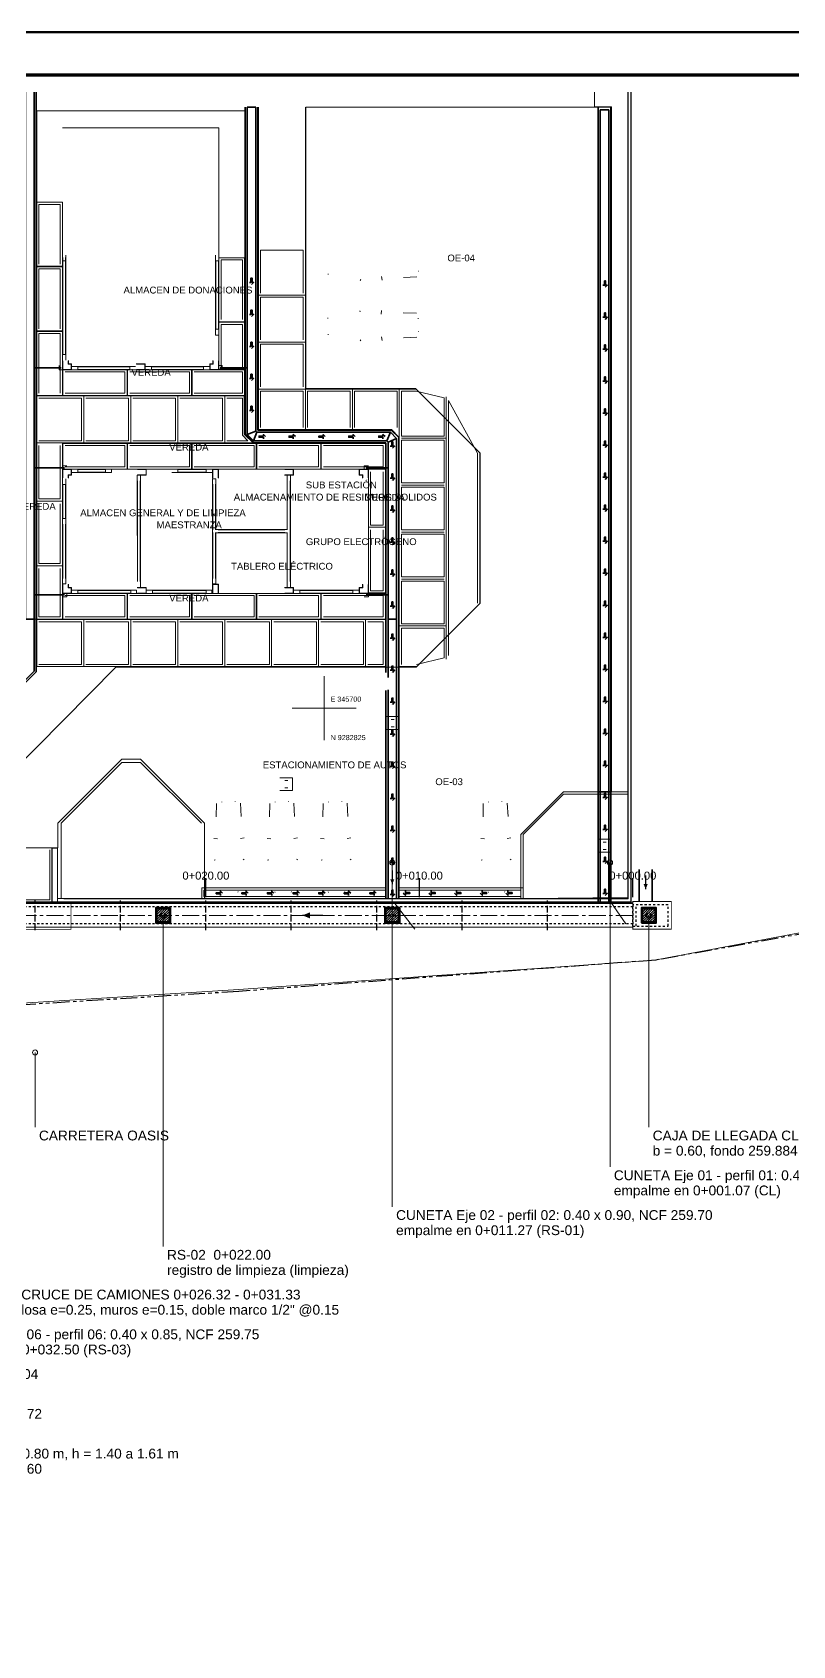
# Model space of a CAD drawing. Header units: metres. Extents: x 349021 to 349543, y 9281040 to 9281959.
# Drawn here: x 349133.9 to 349169.5, y 9281883 to 9281958.6 of the extents above; entities that cross this region are included whole.
import ezdxf
from ezdxf.enums import TextEntityAlignment as Align

# ---------------------------------------------------------------- set-up
doc = ezdxf.new("R2010")
doc.units = ezdxf.units.M
doc.header["$LTSCALE"] = 0.25
for name, pattern in [('CENTER', [5.08, 3.175, -0.635, 0.635, -0.635]), ('DASHED', [1.524, 1.27, -0.254]), ('HIDDEN', [0.375, 0.25, -0.125]), ('PHANTOM', [6.35, 3.175, -0.635, 0.635, -0.635, 0.635, -0.635])]:
    doc.linetypes.add(name, pattern=pattern)
for name, color, linetype, lineweight in [('ARQ-BASE', 8, 'CONTINUOUS', 13), ('ARQ-TEXTO', 8, 'CONTINUOUS', 13), ('CERCO', 14, 'CONTINUOUS', 40), ('CONCRETO', 250, 'CONTINUOUS', 50), ('CONCRETO-OCULTO', 8, 'HIDDEN', 25), ('CUNETA', 3, 'CONTINUOUS', 35), ('EJE-COLECTOR', 1, 'CENTER', 18), ('GRILLA', 9, 'CONTINUOUS', 13), ('LLAMADAS', 30, 'CONTINUOUS', 18), ('MARCO', 7, 'CONTINUOUS', 50), ('MARCO-METALICO', 32, 'CONTINUOUS', 40), ('REGISTRO', 32, 'CONTINUOUS', 35), ('REGISTRO-TAPA', 30, 'CONTINUOUS', 18)]:
    doc.layers.add(name, color=color, linetype=linetype, lineweight=lineweight)
for name, color, linetype in [('CRUCE-VEHICULAR', 30, 'CONTINUOUS'), ('FLUJO', 150, 'CONTINUOUS'), ('JUNTAS', 8, 'DASHED'), ('LINDERO', 6, 'PHANTOM'), ('PROGRESIVAS', 5, 'CONTINUOUS'), ('TEXTOS', 7, 'CONTINUOUS')]:
    doc.layers.add(name, color=color, linetype=linetype)
doc.styles.get("Standard").update_dxf_attribs({"font": 'arial.ttf'})

# ---------------------------------------------------------------- blocks, each defined once
blk = doc.blocks.new('REGISTRO-PLANTA')
at = {"layer": 'MARCO-METALICO'}
blk.add_lwpolyline([(-0.35, -0.35), (0.35, -0.35), (0.35, 0.35), (-0.35, 0.35)], close=True, dxfattribs=at)
for centre in [(-0.12, 0), (0.12, 0)]:
    blk.add_circle(centre, 0.015, dxfattribs=at)
at = {"layer": 'REGISTRO'}
blk.add_lwpolyline([(-0.3, -0.3), (0.3, -0.3), (0.3, 0.3), (-0.3, 0.3)], close=True, dxfattribs=at)
at = {"layer": 'REGISTRO-TAPA'}
for p, q in [((-0.29, 0.2765), (-0.2765, 0.29)), ((-0.29, 0.1632), (-0.1632, 0.29)), ((-0.29, 0.0499), (-0.0499, 0.29)), ((-0.29, -0.0634), (0.0634, 0.29)), ((-0.29, -0.1767), (0.1767, 0.29)), ((-0.29, -0.29), (0.29, 0.29)), ((-0.1767, -0.29), (0.29, 0.1767)), ((-0.0634, -0.29), (0.29, 0.0634)), ((0.0499, -0.29), (0.29, -0.0499)), ((0.1632, -0.29), (0.29, -0.1632)), ((0.2765, -0.29), (0.29, -0.2765))]:
    blk.add_line(p, q, dxfattribs=at)
blk = doc.blocks.new('SIMB-FLECHA')
at = {"layer": 'FLUJO'}
blk.add_lwpolyline([(-4, 0), (4, 0)], dxfattribs=at)
blk.add_solid([(4, 0), (1, 1.2), (1, -1.2)], dxfattribs=at)

msp = doc.modelspace()

# ---------------------------------------------------------------- linework, layer by layer
at = {"layer": 'ARQ-BASE'}
for points in [[(349161.762, 9281955.79), (349161.762, 9281923.001), (349161, 9281923.001), (349161, 9281955.099), (349160.204, 9281955.099), (349160.204, 9281955.79)], [(349161.762, 9281918.001), (349161.762, 9281955.79)], [(349161.777, 9281917.986), (349161.777, 9281955.79)], [(349161.907, 9281917.856), (349161.907, 9281955.79)], [(349161.922, 9281917.841), (349161.922, 9281955.79)], [(349130.385, 9281921.364), (349130.385, 9281920.381), (349135.065, 9281920.381), (349135.065, 9281921.531), (349138.065, 9281924.531), (349138.94, 9281924.531), (349141.94, 9281921.531), (349141.94, 9281918.001), (349156.759, 9281918.001), (349156.759, 9281921.001), (349158.759, 9281923.001), (349161, 9281923.001), (349161, 9281955.074), (349146.685, 9281955.074), (349146.685, 9281941.899), (349151.826, 9281941.899), (349154.851, 9281938.874), (349154.85, 9281931.844), (349151.85, 9281928.845), (349151.06, 9281928.845), (349137.785, 9281928.845), (349130.385, 9281921.364)], [(349143.81, 9281954.905), (349134.08, 9281954.905), (349134.08, 9281941.575), (349143.81, 9281941.575)], [(349144.46, 9281955.074), (349144.46, 9281939.975)], [(349146.66, 9281955.074), (349146.66, 9281939.95)], [(349135.28, 9281954.105), (349142.61, 9281954.105), (349142.61, 9281942.774), (349135.28, 9281942.774)], [(349135.28, 9281947.625), (349135.28, 9281950.625), (349134.08, 9281950.625), (349134.08, 9281947.625)], [(349135.18, 9281947.725), (349135.18, 9281950.525), (349134.18, 9281950.525), (349134.18, 9281947.725)], [(349135.28, 9281948.15), (349135.28, 9281947.885), (349135.44, 9281947.885), (349135.44, 9281948.15)], [(349135.295, 9281943.495), (349135.295, 9281948.035)], [(349135.425, 9281943.495), (349135.425, 9281948.035)], [(349142.45, 9281948.15), (349142.45, 9281947.885), (349142.61, 9281947.885), (349142.61, 9281948.15)], [(349142.45, 9281948.035), (349142.45, 9281944.685)], [(349142.61, 9281948.035), (349142.61, 9281944.685)], [(349143.81, 9281945.028), (349143.81, 9281948.028), (349142.61, 9281948.028), (349142.61, 9281945.028)], [(349143.71, 9281945.128), (349143.71, 9281947.928), (349142.71, 9281947.928), (349142.71, 9281945.128)], [(349144.56, 9281946.374), (349144.56, 9281948.375), (349146.56, 9281948.375), (349146.56, 9281946.374)], [(349134.08, 9281947.6), (349134.08, 9281947.625), (349135.28, 9281947.625), (349135.28, 9281947.6)], [(349135.28, 9281944.6), (349135.28, 9281947.6), (349134.08, 9281947.6), (349134.08, 9281944.6)], [(349135.18, 9281944.7), (349135.18, 9281947.5), (349134.18, 9281947.5), (349134.18, 9281944.7)], [(349135.28, 9281943.495), (349135.28, 9281947.885)], [(349135.44, 9281943.495), (349135.44, 9281947.885)], [(349142.465, 9281947.885), (349142.465, 9281944.685)], [(349142.595, 9281947.885), (349142.595, 9281944.685)], [(349147.708, 9281947.262), (349147.737, 9281947.25)], [(349151.94, 9281947.39), (349151.961, 9281947.39)], [(349149.234, 9281946.958), (349149.253, 9281947.006)], [(349150.233, 9281947.141), (349150.251, 9281946.968)], [(349151.256, 9281947.106), (349151.884, 9281947.139)], [(349146.66, 9281946.274), (349144.46, 9281946.274)], [(349144.56, 9281944.174), (349144.56, 9281946.175), (349146.56, 9281946.175), (349146.56, 9281944.174)], [(349142.61, 9281945.003), (349142.61, 9281945.028), (349143.81, 9281945.028), (349143.81, 9281945.003)], [(349143.81, 9281942.8), (349143.81, 9281945.003), (349142.61, 9281945.003), (349142.61, 9281942.8)], [(349147.697, 9281945.188), (349147.725, 9281945.201)], [(349149.213, 9281945.538), (349149.233, 9281945.49)], [(349150.217, 9281945.384), (349150.23, 9281945.558)], [(349151.238, 9281945.45), (349151.867, 9281945.435)], [(349151.931, 9281945.187), (349151.952, 9281945.187)], [(349134.08, 9281944.575), (349134.08, 9281944.6), (349135.28, 9281944.6), (349135.28, 9281944.575)], [(349135.28, 9281941.575), (349135.28, 9281944.575), (349134.08, 9281944.575), (349134.08, 9281941.575)], [(349135.18, 9281941.675), (349135.18, 9281944.475), (349134.18, 9281944.475), (349134.18, 9281941.675)], [(349142.45, 9281944.405), (349142.45, 9281944.685), (349142.61, 9281944.685), (349142.61, 9281944.405)], [(349142.61, 9281944.405), (349142.45, 9281944.405)], [(349143.71, 9281942.9), (349143.71, 9281944.903), (349142.71, 9281944.903), (349142.71, 9281942.9)], [(349147.708, 9281944.436), (349147.737, 9281944.423)], [(349149.234, 9281944.131), (349149.253, 9281944.18)], [(349150.233, 9281944.314), (349150.251, 9281944.141)], [(349151.256, 9281944.279), (349151.884, 9281944.312)], [(349151.94, 9281944.563), (349151.961, 9281944.563)], [(349135.28, 9281943.23), (349135.28, 9281943.495), (349135.44, 9281943.495), (349135.44, 9281943.23)], [(349146.66, 9281944.074), (349144.46, 9281944.074)], [(349144.56, 9281941.974), (349144.56, 9281943.975), (349146.56, 9281943.975), (349146.56, 9281941.974)], [(349135.13, 9281942.975), (349135.13, 9281942.775), (349135.28, 9281942.775), (349135.28, 9281942.975)], [(349135.28, 9281943.205), (349135.28, 9281942.775), (349135.71, 9281942.775), (349135.71, 9281943.055), (349135.56, 9281943.055), (349135.56, 9281943.205)], [(349135.28, 9281942.775), (349135.305, 9281942.775), (349135.305, 9281941.575), (349135.28, 9281941.575)], [(349135.295, 9281943.19), (349135.295, 9281942.79), (349135.695, 9281942.79), (349135.695, 9281943.04), (349135.545, 9281943.04), (349135.545, 9281943.19)], [(349135.305, 9281941.575), (349138.305, 9281941.575), (349138.305, 9281942.775), (349135.305, 9281942.775)], [(349135.405, 9281941.675), (349138.205, 9281941.675), (349138.205, 9281942.675), (349135.405, 9281942.675)], [(349135.735, 9281942.775), (349136, 9281942.775), (349136, 9281942.935), (349135.735, 9281942.935)], [(349138.44, 9281942.935), (349136, 9281942.935)], [(349138.44, 9281942.92), (349136, 9281942.92)], [(349138.44, 9281942.79), (349136, 9281942.79)], [(349138.39, 9281942.775), (349136, 9281942.775)], [(349138.305, 9281942.775), (349138.33, 9281942.775), (349138.33, 9281941.575), (349138.305, 9281941.575)], [(349138.33, 9281941.575), (349141.33, 9281941.575), (349141.33, 9281942.775), (349138.33, 9281942.775)], [(349138.43, 9281941.675), (349141.23, 9281941.675), (349141.23, 9281942.675), (349138.43, 9281942.675)], [(349138.705, 9281942.775), (349138.44, 9281942.775), (349138.44, 9281942.935), (349138.705, 9281942.935)], [(349138.73, 9281942.775), (349139.16, 9281942.775), (349139.16, 9281943.055), (349138.73, 9281943.055)], [(349138.745, 9281942.79), (349139.145, 9281942.79), (349139.145, 9281943.04), (349138.745, 9281943.04)], [(349139.185, 9281942.775), (349139.45, 9281942.775), (349139.45, 9281942.935), (349139.185, 9281942.935)], [(349141.89, 9281942.935), (349139.45, 9281942.935)], [(349141.89, 9281942.92), (349139.45, 9281942.92)], [(349141.89, 9281942.79), (349139.45, 9281942.79)], [(349141.89, 9281942.775), (349139.45, 9281942.775)], [(349141.33, 9281942.775), (349141.356, 9281942.775), (349141.356, 9281941.575), (349141.33, 9281941.575)], [(349141.356, 9281941.575), (349143.81, 9281941.575), (349143.81, 9281942.775), (349141.356, 9281942.775)], [(349141.456, 9281941.675), (349143.71, 9281941.675), (349143.71, 9281942.675), (349141.456, 9281942.675)], [(349142.155, 9281942.775), (349141.89, 9281942.775), (349141.89, 9281942.935), (349142.155, 9281942.935)], [(349142.61, 9281943.205), (349142.61, 9281942.775), (349142.18, 9281942.775), (349142.18, 9281943.055), (349142.33, 9281943.055), (349142.33, 9281943.205)], [(349142.595, 9281943.19), (349142.595, 9281942.79), (349142.195, 9281942.79), (349142.195, 9281943.04), (349142.345, 9281943.04), (349142.345, 9281943.19)], [(349142.76, 9281942.775), (349142.76, 9281942.975), (349142.61, 9281942.975), (349142.61, 9281942.775)], [(349142.61, 9281942.775), (349142.61, 9281942.8), (349143.81, 9281942.8), (349143.81, 9281942.775)], [(349134.08, 9281939.35), (349134.08, 9281941.55)], [(349134.08, 9281941.55), (349143.81, 9281941.55)], [(349134.18, 9281941.45), (349136.18, 9281941.45), (349136.18, 9281939.45), (349134.18, 9281939.45)], [(349136.28, 9281939.35), (349136.28, 9281941.55)], [(349136.38, 9281941.45), (349138.38, 9281941.45), (349138.38, 9281939.45), (349136.38, 9281939.45)], [(349138.48, 9281939.35), (349138.48, 9281941.55)], [(349138.58, 9281941.45), (349140.58, 9281941.45), (349140.58, 9281939.45), (349138.58, 9281939.45)], [(349140.68, 9281939.35), (349140.68, 9281941.55)], [(349140.78, 9281941.45), (349142.78, 9281941.45), (349142.78, 9281939.45), (349140.78, 9281939.45)], [(349142.88, 9281939.35), (349142.88, 9281941.55)], [(349142.88, 9281939.35), (349142.88, 9281941.55)], [(349142.98, 9281941.45), (349143.71, 9281941.45), (349143.71, 9281939.709), (349143.969, 9281939.45), (349142.98, 9281939.45)], [(349144.46, 9281941.874), (349151.826, 9281941.874)], [(349146.66, 9281941.874), (349144.46, 9281941.874)], [(349144.56, 9281940.075), (349144.56, 9281941.775), (349146.56, 9281941.775), (349146.56, 9281940.075)], [(349146.76, 9281940.075), (349146.76, 9281941.775), (349148.76, 9281941.775), (349148.76, 9281940.075)], [(349148.86, 9281941.874), (349148.86, 9281939.975)], [(349148.96, 9281940.075), (349148.96, 9281941.775), (349150.96, 9281941.775), (349150.96, 9281940.075)], [(349151.06, 9281941.874), (349151.06, 9281928.87)], [(349151.06, 9281941.874), (349151.06, 9281928.87)], [(349151.06, 9281941.774), (349151.06, 9281931.095)], [(349151.16, 9281939.674), (349151.16, 9281941.774), (349151.851, 9281941.774), (349153.16, 9281941.462), (349153.16, 9281939.674)], [(349153.26, 9281929.225), (349153.26, 9281941.51)], [(349154.725, 9281931.844), (349154.726, 9281938.874), (349153.36, 9281941.336), (349153.36, 9281929.398)], [(349143.81, 9281939.751), (349144.211, 9281939.35)], [(349144.46, 9281939.975), (349150.694, 9281939.975)], [(349150.694, 9281939.975), (349151.06, 9281939.608)], [(349151.16, 9281939.674), (349153.16, 9281939.674)], [(349134.08, 9281939.35), (349144.211, 9281939.35)], [(349135.28, 9281939.325), (349135.28, 9281936.623), (349134.08, 9281936.623), (349134.08, 9281939.325)], [(349135.18, 9281939.225), (349135.18, 9281936.723), (349134.18, 9281936.723), (349134.18, 9281939.225)], [(349135.28, 9281939.325), (349135.305, 9281939.325), (349135.305, 9281938.125), (349135.28, 9281938.125)], [(349135.305, 9281938.125), (349138.305, 9281938.125), (349138.305, 9281939.325), (349135.305, 9281939.325)], [(349135.405, 9281938.225), (349138.205, 9281938.225), (349138.205, 9281939.225), (349135.405, 9281939.225)], [(349138.305, 9281939.325), (349138.33, 9281939.325), (349138.33, 9281938.125), (349138.305, 9281938.125)], [(349138.33, 9281938.125), (349141.33, 9281938.125), (349141.33, 9281939.325), (349138.33, 9281939.325)], [(349138.43, 9281938.225), (349141.23, 9281938.225), (349141.23, 9281939.225), (349138.43, 9281939.225)], [(349141.33, 9281939.325), (349141.356, 9281939.325), (349141.356, 9281938.125), (349141.33, 9281938.125)], [(349141.356, 9281938.125), (349144.356, 9281938.125), (349144.356, 9281939.325), (349141.356, 9281939.325)], [(349141.456, 9281938.225), (349144.256, 9281938.225), (349144.256, 9281939.225), (349141.456, 9281939.225)], [(349144.356, 9281939.325), (349144.381, 9281939.325), (349144.381, 9281938.125), (349144.356, 9281938.125)], [(349144.381, 9281938.125), (349147.381, 9281938.125), (349147.381, 9281939.325), (349144.381, 9281939.325)], [(349144.481, 9281938.225), (349147.281, 9281938.225), (349147.281, 9281939.225), (349144.481, 9281939.225)], [(349147.381, 9281939.325), (349147.407, 9281939.325), (349147.407, 9281938.125), (349147.381, 9281938.125)], [(349147.407, 9281938.125), (349150.41, 9281938.125), (349150.41, 9281939.325), (349147.407, 9281939.325)], [(349147.507, 9281938.225), (349150.31, 9281938.225), (349150.31, 9281939.225), (349147.507, 9281939.225)], [(349151.16, 9281939.574), (349153.26, 9281939.574)], [(349151.16, 9281939.474), (349153.16, 9281939.474)], [(349151.16, 9281937.474), (349151.16, 9281939.474), (349153.16, 9281939.474), (349153.16, 9281937.474)], [(349154.826, 9281938.874), (349154.825, 9281931.844)], [(349135.48, 9281938.275), (349135.28, 9281938.275), (349135.28, 9281938.125), (349135.48, 9281938.125)], [(349135.28, 9281938.125), (349149.61, 9281938.125), (349149.61, 9281932.295), (349135.28, 9281932.295)], [(349135.28, 9281938.125), (349149.61, 9281938.125), (349149.61, 9281932.295), (349135.28, 9281932.295)], [(349135.28, 9281937.695), (349135.28, 9281938.125), (349135.71, 9281938.125), (349135.71, 9281937.845), (349135.56, 9281937.845), (349135.56, 9281937.695)], [(349135.295, 9281937.71), (349135.295, 9281938.11), (349135.695, 9281938.11), (349135.695, 9281937.86), (349135.545, 9281937.86), (349135.545, 9281937.71)], [(349135.735, 9281937.965), (349136, 9281937.965), (349136, 9281938.125), (349135.735, 9281938.125)], [(349136, 9281938.125), (349137.3, 9281938.125)], [(349136, 9281938.11), (349137.3, 9281938.11)], [(349137.3, 9281937.965), (349137.3, 9281938.125)], [(349137.3, 9281938.125), (349137.58, 9281938.125), (349137.58, 9281937.965), (349137.3, 9281937.965)], [(349138.78, 9281937.845), (349139.21, 9281937.845), (349139.21, 9281938.125), (349138.78, 9281938.125)], [(349138.795, 9281937.86), (349139.195, 9281937.86), (349139.195, 9281938.11), (349138.795, 9281938.11)], [(349140.41, 9281937.965), (349140.69, 9281937.965), (349140.69, 9281938.125), (349140.41, 9281938.125)], [(349142.015, 9281938.125), (349140.69, 9281938.125)], [(349142.015, 9281938.11), (349140.69, 9281938.11)], [(349142.28, 9281937.965), (349142.015, 9281937.965), (349142.015, 9281938.125), (349142.28, 9281938.125)], [(349142.585, 9281937.695), (349142.585, 9281938.125), (349142.305, 9281938.125), (349142.305, 9281937.695)], [(349142.57, 9281937.71), (349142.57, 9281938.11), (349142.32, 9281938.11), (349142.32, 9281937.71)], [(349145.68, 9281937.845), (349146.11, 9281937.845), (349146.11, 9281938.125), (349145.68, 9281938.125)], [(349145.695, 9281937.86), (349146.095, 9281937.86), (349146.095, 9281938.11), (349145.695, 9281938.11)], [(349149.61, 9281937.695), (349149.61, 9281938.125), (349149.18, 9281938.125), (349149.18, 9281937.845), (349149.33, 9281937.845), (349149.33, 9281937.695)], [(349149.595, 9281937.71), (349149.595, 9281938.11), (349149.195, 9281938.11), (349149.195, 9281937.86), (349149.345, 9281937.86), (349149.345, 9281937.71)], [(349149.61, 9281938.275), (349149.41, 9281938.275), (349149.41, 9281938.125), (349149.61, 9281938.125)], [(349149.61, 9281938.099), (349149.61, 9281938.125), (349150.41, 9281938.125), (349150.41, 9281938.099)], [(349135.44, 9281937.67), (349135.44, 9281937.405), (349135.28, 9281937.405), (349135.28, 9281937.67)], [(349135.28, 9281937.405), (349135.28, 9281935.325)], [(349135.295, 9281937.405), (349135.295, 9281935.805)], [(349135.425, 9281937.405), (349135.425, 9281935.805)], [(349135.44, 9281937.405), (349135.44, 9281935.325)], [(349136, 9281937.98), (349137.3, 9281937.98)], [(349136, 9281937.965), (349137.3, 9281937.965)], [(349138.78, 9281935.007), (349138.78, 9281937.845)], [(349138.795, 9281932.85), (349138.795, 9281937.57)], [(349138.925, 9281932.85), (349138.925, 9281937.57)], [(349138.94, 9281932.575), (349138.94, 9281937.845)], [(349142.015, 9281937.98), (349140.69, 9281937.98)], [(349142.015, 9281937.965), (349140.69, 9281937.965)], [(349142.305, 9281932.75), (349142.305, 9281937.67)], [(349142.305, 9281937.67), (349142.465, 9281937.67)], [(349142.32, 9281935.28), (349142.32, 9281937.42)], [(349142.45, 9281935.28), (349142.45, 9281937.42)], [(349142.465, 9281935.295), (349142.465, 9281937.67)], [(349145.8, 9281935.295), (349145.8, 9281937.845)], [(349145.815, 9281935.28), (349145.815, 9281937.57)], [(349145.945, 9281932.85), (349145.945, 9281937.57)], [(349145.96, 9281932.575), (349145.96, 9281937.845)], [(349150.41, 9281938.099), (349150.41, 9281935.398), (349149.61, 9281935.398), (349149.61, 9281938.099)], [(349150.31, 9281937.999), (349150.31, 9281935.498), (349149.71, 9281935.498), (349149.71, 9281937.999)], [(349151.16, 9281937.474), (349153.16, 9281937.474)], [(349151.16, 9281937.374), (349153.16, 9281937.374)], [(349134.08, 9281936.598), (349134.08, 9281936.623), (349135.28, 9281936.623), (349135.28, 9281936.598)], [(349135.28, 9281936.598), (349135.28, 9281933.598), (349134.08, 9281933.598), (349134.08, 9281936.598)], [(349151.16, 9281935.274), (349151.16, 9281937.274), (349153.16, 9281937.274), (349153.16, 9281935.274)], [(349135.18, 9281936.498), (349135.18, 9281933.698), (349134.18, 9281933.698), (349134.18, 9281936.498)], [(349135.28, 9281935.805), (349135.44, 9281935.805)], [(349135.28, 9281932.75), (349135.28, 9281935.325)], [(349135.295, 9281933), (349135.295, 9281935.54)], [(349135.425, 9281933), (349135.425, 9281935.54)], [(349135.44, 9281932.75), (349135.44, 9281935.325)], [(349142.32, 9281933), (349142.32, 9281935.15)], [(349142.45, 9281933), (349142.45, 9281935.15)], [(349142.465, 9281935.295), (349145.8, 9281935.295)], [(349142.465, 9281932.75), (349142.465, 9281935.135)], [(349142.465, 9281935.135), (349145.8, 9281935.135)], [(349142.57, 9281935.28), (349145.695, 9281935.28)], [(349142.57, 9281935.15), (349145.695, 9281935.15)], [(349145.8, 9281932.575), (349145.8, 9281935.135)], [(349145.815, 9281932.85), (349145.815, 9281935.15)], [(349149.61, 9281935.372), (349149.61, 9281935.398), (349150.41, 9281935.398), (349150.41, 9281935.372)], [(349150.41, 9281935.372), (349150.41, 9281932.32), (349149.61, 9281932.32), (349149.61, 9281935.372)], [(349150.31, 9281935.272), (349150.31, 9281932.42), (349149.71, 9281932.42), (349149.71, 9281935.272)], [(349151.16, 9281935.274), (349153.16, 9281935.274)], [(349151.16, 9281935.174), (349153.16, 9281935.174)], [(349151.16, 9281933.074), (349151.16, 9281935.074), (349153.16, 9281935.074), (349153.16, 9281933.074)], [(349134.08, 9281933.572), (349134.08, 9281933.598), (349135.28, 9281933.598), (349135.28, 9281933.572)], [(349135.28, 9281933.572), (349135.28, 9281931.095), (349134.08, 9281931.095), (349134.08, 9281933.572)], [(349135.18, 9281933.472), (349135.18, 9281931.195), (349134.18, 9281931.195), (349134.18, 9281933.472)], [(349151.16, 9281933.074), (349153.16, 9281933.074)], [(349151.16, 9281932.974), (349153.16, 9281932.974)], [(349151.16, 9281930.874), (349151.16, 9281932.874), (349153.16, 9281932.874), (349153.16, 9281930.874)], [(349135.28, 9281932.75), (349135.44, 9281932.75)], [(349135.28, 9281932.725), (349135.28, 9281932.295), (349135.71, 9281932.295), (349135.71, 9281932.575), (349135.56, 9281932.575), (349135.56, 9281932.725)], [(349135.28, 9281932.145), (349135.48, 9281932.145), (349135.48, 9281932.295), (349135.28, 9281932.295)], [(349135.28, 9281932.295), (349135.305, 9281932.295), (349135.305, 9281931.095), (349135.28, 9281931.095)], [(349135.295, 9281932.71), (349135.295, 9281932.31), (349135.695, 9281932.31), (349135.695, 9281932.56), (349135.545, 9281932.56), (349135.545, 9281932.71)], [(349135.305, 9281931.095), (349138.305, 9281931.095), (349138.305, 9281932.295), (349135.305, 9281932.295)], [(349135.405, 9281931.195), (349138.205, 9281931.195), (349138.205, 9281932.195), (349135.405, 9281932.195)], [(349135.735, 9281932.295), (349136, 9281932.295), (349136, 9281932.455), (349135.735, 9281932.455)], [(349138.49, 9281932.455), (349136, 9281932.455)], [(349138.49, 9281932.44), (349136, 9281932.44)], [(349138.49, 9281932.31), (349136, 9281932.31)], [(349138.49, 9281932.295), (349136, 9281932.295)], [(349138.305, 9281932.295), (349138.33, 9281932.295), (349138.33, 9281931.095), (349138.305, 9281931.095)], [(349138.33, 9281931.095), (349141.33, 9281931.095), (349141.33, 9281932.295), (349138.33, 9281932.295)], [(349138.43, 9281931.195), (349141.23, 9281931.195), (349141.23, 9281932.195), (349138.43, 9281932.195)], [(349138.755, 9281932.455), (349138.49, 9281932.455), (349138.49, 9281932.295), (349138.755, 9281932.295)], [(349138.755, 9281932.295), (349138.755, 9281932.455)], [(349138.78, 9281932.295), (349139.21, 9281932.295), (349139.21, 9281932.575), (349138.78, 9281932.575)], [(349138.795, 9281932.31), (349139.195, 9281932.31), (349139.195, 9281932.56), (349138.795, 9281932.56)], [(349139.235, 9281932.295), (349139.5, 9281932.295), (349139.5, 9281932.455), (349139.235, 9281932.455)], [(349142.015, 9281932.455), (349139.5, 9281932.455)], [(349142.015, 9281932.44), (349139.5, 9281932.44)], [(349142.015, 9281932.31), (349139.5, 9281932.31)], [(349142.015, 9281932.295), (349139.5, 9281932.295)], [(349141.33, 9281932.295), (349141.356, 9281932.295), (349141.356, 9281931.095), (349141.33, 9281931.095)], [(349141.356, 9281931.095), (349144.356, 9281931.095), (349144.356, 9281932.295), (349141.356, 9281932.295)], [(349141.456, 9281931.195), (349144.256, 9281931.195), (349144.256, 9281932.195), (349141.456, 9281932.195)], [(349142.28, 9281932.455), (349142.015, 9281932.455), (349142.015, 9281932.295), (349142.28, 9281932.295)], [(349142.28, 9281932.295), (349142.28, 9281932.455)], [(349142.465, 9281932.75), (349142.305, 9281932.75)], [(349142.585, 9281932.295), (349142.585, 9281932.725), (349142.305, 9281932.725), (349142.305, 9281932.295)], [(349142.57, 9281932.31), (349142.57, 9281932.71), (349142.32, 9281932.71), (349142.32, 9281932.31)], [(349144.356, 9281932.295), (349144.381, 9281932.295), (349144.381, 9281931.095), (349144.356, 9281931.095)], [(349144.381, 9281931.095), (349147.381, 9281931.095), (349147.381, 9281932.295), (349144.381, 9281932.295)], [(349144.481, 9281931.195), (349147.281, 9281931.195), (349147.281, 9281932.195), (349144.481, 9281932.195)], [(349145.68, 9281932.295), (349146.11, 9281932.295), (349146.11, 9281932.575), (349145.68, 9281932.575)], [(349145.695, 9281932.31), (349146.095, 9281932.31), (349146.095, 9281932.56), (349145.695, 9281932.56)], [(349146.135, 9281932.295), (349146.4, 9281932.295), (349146.4, 9281932.455), (349146.135, 9281932.455)], [(349148.89, 9281932.455), (349146.4, 9281932.455)], [(349148.89, 9281932.44), (349146.4, 9281932.44)], [(349148.89, 9281932.31), (349146.4, 9281932.31)], [(349148.89, 9281932.295), (349146.4, 9281932.295)], [(349147.381, 9281932.295), (349147.407, 9281932.295), (349147.407, 9281931.095), (349147.381, 9281931.095)], [(349147.407, 9281931.095), (349150.41, 9281931.095), (349150.41, 9281932.295), (349147.407, 9281932.295)], [(349147.507, 9281931.195), (349150.31, 9281931.195), (349150.31, 9281932.195), (349147.507, 9281932.195)], [(349149.155, 9281932.295), (349148.89, 9281932.295), (349148.89, 9281932.455), (349149.155, 9281932.455)], [(349149.61, 9281932.725), (349149.61, 9281932.295), (349149.18, 9281932.295), (349149.18, 9281932.575), (349149.33, 9281932.575), (349149.33, 9281932.725)], [(349149.595, 9281932.71), (349149.595, 9281932.31), (349149.195, 9281932.31), (349149.195, 9281932.56), (349149.345, 9281932.56), (349149.345, 9281932.71)], [(349149.41, 9281932.145), (349149.61, 9281932.145), (349149.61, 9281932.295), (349149.41, 9281932.295)], [(349149.61, 9281932.295), (349149.61, 9281932.32), (349150.41, 9281932.32), (349150.41, 9281932.295)], [(349134.08, 9281931.095), (349133.43, 9281931.095)], [(349134.08, 9281931.07), (349150.41, 9281931.07)], [(349134.08, 9281929.35), (349134.08, 9281931.07)], [(349134.08, 9281931.07), (349139.24, 9281931.07)], [(349134.08, 9281929.35), (349134.08, 9281931.07)], [(349134.08, 9281931.07), (349139.24, 9281931.07)], [(349134.08, 9281928.87), (349134.08, 9281931.07)], [(349134.18, 9281930.97), (349136.18, 9281930.97), (349136.18, 9281928.97), (349134.18, 9281928.97)], [(349136.28, 9281928.87), (349136.28, 9281931.07)], [(349136.38, 9281930.97), (349138.38, 9281930.97), (349138.38, 9281928.97), (349136.38, 9281928.97)], [(349138.48, 9281928.87), (349138.48, 9281931.07)], [(349138.58, 9281930.97), (349140.58, 9281930.97), (349140.58, 9281928.97), (349138.58, 9281928.97)], [(349140.68, 9281928.87), (349140.68, 9281931.07)], [(349140.78, 9281930.97), (349142.78, 9281930.97), (349142.78, 9281928.97), (349140.78, 9281928.97)], [(349142.88, 9281928.87), (349142.88, 9281931.07)], [(349142.98, 9281930.97), (349144.98, 9281930.97), (349144.98, 9281928.97), (349142.98, 9281928.97)], [(349145.08, 9281928.87), (349145.08, 9281931.07)], [(349145.18, 9281930.97), (349147.18, 9281930.97), (349147.18, 9281928.97), (349145.18, 9281928.97)], [(349147.28, 9281928.87), (349147.28, 9281931.07)], [(349147.38, 9281930.97), (349149.38, 9281930.97), (349149.38, 9281928.97), (349147.38, 9281928.97)], [(349149.48, 9281928.87), (349149.48, 9281931.07)], [(349149.58, 9281930.97), (349150.31, 9281930.97), (349150.31, 9281928.97), (349149.58, 9281928.97)], [(349150.41, 9281931.07), (349150.41, 9281928.87)], [(349151.06, 9281930.774), (349153.26, 9281930.774)], [(349151.16, 9281930.874), (349153.16, 9281930.874)], [(349151.16, 9281930.774), (349153.26, 9281930.774)], [(349151.16, 9281928.97), (349151.16, 9281930.674), (349153.16, 9281930.674), (349153.16, 9281929.285), (349151.869, 9281928.97)], [(349134.08, 9281928.87), (349150.41, 9281928.87)], [(349134.08, 9281928.87), (349150.41, 9281928.87)], [(349151.06, 9281928.87), (349151.85, 9281928.87)], [(349150.435, 9281926.526), (349151.035, 9281926.526), (349151.035, 9281925.926), (349150.435, 9281925.926)], [(349150.676, 9281926.396), (349150.813, 9281926.396)], [(349150.676, 9281926.053), (349150.813, 9281926.053)], [(349141.79, 9281918.001), (349135.215, 9281918.001), (349135.215, 9281921.531), (349138.065, 9281924.381), (349138.94, 9281924.381), (349141.79, 9281921.531)], [(349145.458, 9281923.666), (349146.058, 9281923.666), (349146.058, 9281923.066), (349145.458, 9281923.066)], [(349145.699, 9281923.536), (349145.836, 9281923.536)], [(349145.699, 9281923.192), (349145.836, 9281923.192)], [(349161, 9281923.001), (349161.762, 9281923.001)], [(349142.481, 9281921.829), (349142.496, 9281922.458)], [(349142.744, 9281922.521), (349142.744, 9281922.542)], [(349143.368, 9281922.53), (349143.368, 9281922.552)], [(349143.652, 9281921.846), (349143.619, 9281922.475)], [(349144.981, 9281921.829), (349144.996, 9281922.458)], [(349145.244, 9281922.521), (349145.244, 9281922.542)], [(349145.868, 9281922.53), (349145.868, 9281922.552)], [(349146.152, 9281921.846), (349146.119, 9281922.475)], [(349147.481, 9281921.829), (349147.496, 9281922.458)], [(349147.744, 9281922.521), (349147.744, 9281922.542)], [(349148.368, 9281922.53), (349148.368, 9281922.552)], [(349148.652, 9281921.846), (349148.619, 9281922.475)], [(349154.981, 9281921.829), (349154.996, 9281922.458)], [(349155.244, 9281922.521), (349155.244, 9281922.542)], [(349155.868, 9281922.53), (349155.868, 9281922.552)], [(349156.152, 9281921.846), (349156.119, 9281922.475)], [(349161.762, 9281918.048), (349156.859, 9281918.001), (349156.859, 9281921.001), (349158.759, 9281922.901), (349161.762, 9281922.901)], [(349135.215, 9281918.001), (349135.215, 9281921.539)], [(349142.547, 9281920.807), (349142.373, 9281920.821)], [(349143.617, 9281920.823), (349143.79, 9281920.842)], [(349145.047, 9281920.807), (349144.873, 9281920.821)], [(349146.117, 9281920.823), (349146.29, 9281920.842)], [(349147.547, 9281920.807), (349147.373, 9281920.821)], [(349148.617, 9281920.823), (349148.79, 9281920.842)], [(349155.047, 9281920.807), (349154.873, 9281920.821)], [(349156.117, 9281920.823), (349156.29, 9281920.842)], [(349160.375, 9281920.779), (349160.975, 9281920.779), (349160.975, 9281920.179), (349160.375, 9281920.179)], [(349184, 9281920.5), (349183.616, 9281920.293), (349173.458, 9281917.088), (349163.015, 9281915.119), (349143.537, 9281913.738), (349122.007, 9281912.377), (349088.836, 9281910.738), (349063.168, 9281910.35), (349054.98, 9281910.189)], [(349128.405, 9281917.841), (349134.785, 9281917.841), (349134.785, 9281920.381), (349130.385, 9281920.381)], [(349132.685, 9281920.281), (349132.685, 9281917.941), (349134.685, 9281917.941), (349134.685, 9281920.281)], [(349134.8, 9281917.856), (349135.05, 9281917.856), (349135.05, 9281920.366), (349134.8, 9281920.366), (349134.8, 9281917.856)], [(349160.616, 9281920.649), (349160.754, 9281920.649)], [(349160.616, 9281920.305), (349160.754, 9281920.305)], [(349142.393, 9281919.804), (349142.441, 9281919.824)], [(349143.8, 9281919.824), (349143.751, 9281919.843)], [(349144.893, 9281919.804), (349144.941, 9281919.824)], [(349146.3, 9281919.824), (349146.251, 9281919.843)], [(349147.393, 9281919.804), (349147.441, 9281919.824)], [(349148.8, 9281919.824), (349148.751, 9281919.843)], [(349154.893, 9281919.804), (349154.941, 9281919.824)], [(349156.3, 9281919.824), (349156.251, 9281919.843)], [(349150.435, 9281918.501), (349141.803, 9281918.501)], [(349141.803, 9281918.001), (349141.803, 9281918.501)], [(349151.035, 9281918.501), (349156.859, 9281918.501)], [(349156.859, 9281918.001), (349156.859, 9281918.501)], [(349161.762, 9281918.001), (349135.065, 9281918.001)], [(349161.922, 9281917.841), (349135.065, 9281917.841)], [(349135.215, 9281918.001), (349141.79, 9281918.001)], [(349161.777, 9281917.986), (349135.34, 9281917.986)], [(349161.907, 9281917.856), (349135.34, 9281917.856)], [(349150.435, 9281918.001), (349141.803, 9281918.001)], [(349150.435, 9281918.101), (349141.903, 9281918.101), (349141.903, 9281918.401), (349150.435, 9281918.401), (349150.435, 9281918.101)], [(349142.743, 9281918.288), (349142.73, 9281918.316)], [(349143.495, 9281918.299), (349143.508, 9281918.327)], [(349145.243, 9281918.288), (349145.23, 9281918.316)], [(349145.995, 9281918.299), (349146.008, 9281918.327)], [(349147.743, 9281918.288), (349147.73, 9281918.316)], [(349148.495, 9281918.299), (349148.508, 9281918.327)], [(349150.801, 9281917.841), (349151.787, 9281916.575)], [(349151.035, 9281918.401), (349151.035, 9281918.101)], [(349151.035, 9281918.101), (349156.759, 9281918.101), (349156.759, 9281918.401), (349151.035, 9281918.401)], [(349151.035, 9281918.001), (349156.859, 9281918.001)], [(349155.243, 9281918.288), (349155.23, 9281918.316)], [(349155.995, 9281918.299), (349156.008, 9281918.327)], [(349160.975, 9281917.841), (349161.669, 9281916.811)]]:
    msp.add_lwpolyline(points, dxfattribs=at)
at = {"layer": 'CERCO', "const_width": 0.08}
msp.add_lwpolyline([(349090.98, 9281917.79), (349162, 9281917.79)], dxfattribs=at)
at = {"layer": 'CONCRETO', "const_width": 0.04}
for points in [[(349162, 9281917.765), (349102.967, 9281917.765), (349097.252, 9281912.05), (349094.48, 9281912.05)], [(349162, 9281916.665), (349103.423, 9281916.665), (349097.708, 9281910.95), (349094.48, 9281910.95)]]:
    msp.add_lwpolyline(points, dxfattribs=at)
msp.add_lwpolyline([(349162, 9281916.565), (349163.8, 9281916.565), (349163.8, 9281917.865), (349162, 9281917.865)], close=True, dxfattribs=at)
at = {"layer": 'CONCRETO-OCULTO'}
msp.add_lwpolyline([(349162, 9281916.715), (349163.65, 9281916.715), (349163.65, 9281917.715), (349162, 9281917.715)], close=True, dxfattribs=at)
for points in [[(349162, 9281916.715), (349162, 9281917.715)], [(349162.15, 9281916.715), (349162.15, 9281917.715)], [(349162, 9281917.615), (349103.029, 9281917.615), (349097.314, 9281911.9), (349094.48, 9281911.9)], [(349162, 9281916.815), (349103.361, 9281916.815), (349097.646, 9281911.1), (349094.48, 9281911.1)]]:
    msp.add_lwpolyline(points, dxfattribs=at)
at = {"layer": 'CRUCE-VEHICULAR', "const_width": 0.03}
msp.add_lwpolyline([(349135.68, 9281916.565), (349130.67, 9281916.565), (349130.67, 9281917.865), (349135.68, 9281917.865)], close=True, dxfattribs=at)
at = {"layer": 'CUNETA'}
for points in [[(349133.955, 9281955.79), (349133.955, 9281931.095), (349133.555, 9281931.095), (349133.555, 9281955.79)], [(349133.955, 9281955.79), (349133.955, 9281931.601)], [(349134.055, 9281955.79), (349134.055, 9281931.095)], [(349143.835, 9281955.074), (349143.835, 9281939.761)], [(349143.935, 9281955.074), (349143.935, 9281939.972)], [(349143.935, 9281955.074), (349143.935, 9281939.742), (349144.335, 9281939.908), (349144.335, 9281955.074), (349143.935, 9281955.074)], [(349144.335, 9281955.074), (349144.335, 9281940.138)], [(349144.435, 9281955.074), (349144.435, 9281939.95)], [(349160.375, 9281955.049), (349160.375, 9281923.001)], [(349160.475, 9281954.949), (349160.475, 9281923.001)], [(349160.875, 9281923.001), (349160.475, 9281923.001), (349160.475, 9281954.949), (349160.875, 9281954.949), (349160.875, 9281923.001)], [(349160.875, 9281954.949), (349160.875, 9281923.001)], [(349160.975, 9281955.049), (349160.975, 9281923.001)], [(349144.038, 9281946.87), (349144.113, 9281946.87), (349144.113, 9281947.07), (349144.163, 9281947.07), (349144.163, 9281946.87), (349144.238, 9281946.87), (349144.138, 9281946.77)], [(349160.599, 9281946.74), (349160.674, 9281946.74), (349160.674, 9281946.94), (349160.724, 9281946.94), (349160.724, 9281946.74), (349160.799, 9281946.74), (349160.699, 9281946.64)], [(349144.038, 9281945.37), (349144.113, 9281945.37), (349144.113, 9281945.57), (349144.163, 9281945.57), (349144.163, 9281945.37), (349144.238, 9281945.37), (349144.138, 9281945.27)], [(349160.599, 9281945.24), (349160.674, 9281945.24), (349160.674, 9281945.44), (349160.724, 9281945.44), (349160.724, 9281945.24), (349160.799, 9281945.24), (349160.699, 9281945.14)], [(349144.038, 9281943.87), (349144.113, 9281943.87), (349144.113, 9281944.07), (349144.163, 9281944.07), (349144.163, 9281943.87), (349144.238, 9281943.87), (349144.138, 9281943.77)], [(349160.599, 9281943.74), (349160.674, 9281943.74), (349160.674, 9281943.94), (349160.724, 9281943.94), (349160.724, 9281943.74), (349160.799, 9281943.74), (349160.699, 9281943.64)], [(349135.224, 9281942.875), (349133.955, 9281942.875)], [(349142.665, 9281942.875), (349143.935, 9281942.875)], [(349144.038, 9281942.37), (349144.113, 9281942.37), (349144.113, 9281942.57), (349144.163, 9281942.57), (349144.163, 9281942.37), (349144.238, 9281942.37), (349144.138, 9281942.27)], [(349160.599, 9281942.24), (349160.674, 9281942.24), (349160.674, 9281942.44), (349160.724, 9281942.44), (349160.724, 9281942.24), (349160.799, 9281942.24), (349160.699, 9281942.14)], [(349143.81, 9281941.55), (349143.81, 9281939.751)], [(349144.038, 9281940.87), (349144.113, 9281940.87), (349144.113, 9281941.07), (349144.163, 9281941.07), (349144.163, 9281940.87), (349144.238, 9281940.87), (349144.138, 9281940.77)], [(349160.599, 9281940.74), (349160.674, 9281940.74), (349160.674, 9281940.94), (349160.724, 9281940.94), (349160.724, 9281940.74), (349160.799, 9281940.74), (349160.699, 9281940.64)], [(349143.835, 9281939.761), (349144.246, 9281939.35)], [(349144.335, 9281939.908), (349144.393, 9281939.85), (349144.228, 9281939.45), (349143.935, 9281939.742), (349144.335, 9281939.908)], [(349143.935, 9281939.742), (349144.228, 9281939.45)], [(349144.393, 9281939.85), (349144.228, 9281939.45), (349150.476, 9281939.45), (349150.642, 9281939.85), (349144.393, 9281939.85)], [(349144.393, 9281939.85), (349150.642, 9281939.85)], [(349144.435, 9281939.95), (349150.683, 9281939.95)], [(349144.694, 9281939.544), (349144.694, 9281939.619), (349144.494, 9281939.619), (349144.494, 9281939.669), (349144.694, 9281939.669), (349144.694, 9281939.744), (349144.794, 9281939.644)], [(349146.094, 9281939.544), (349146.094, 9281939.619), (349145.894, 9281939.619), (349145.894, 9281939.669), (349146.094, 9281939.669), (349146.094, 9281939.744), (349146.194, 9281939.644)], [(349147.494, 9281939.544), (349147.494, 9281939.619), (349147.294, 9281939.619), (349147.294, 9281939.669), (349147.494, 9281939.669), (349147.494, 9281939.744), (349147.594, 9281939.644)], [(349148.894, 9281939.544), (349148.894, 9281939.619), (349148.694, 9281939.619), (349148.694, 9281939.669), (349148.894, 9281939.669), (349148.894, 9281939.744), (349148.994, 9281939.644)], [(349150.294, 9281939.544), (349150.294, 9281939.619), (349150.094, 9281939.619), (349150.094, 9281939.669), (349150.294, 9281939.669), (349150.294, 9281939.744), (349150.394, 9281939.644)], [(349150.642, 9281939.85), (349150.476, 9281939.45), (349150.535, 9281939.391), (349150.935, 9281939.557), (349150.642, 9281939.85)], [(349150.642, 9281939.85), (349150.935, 9281939.557)], [(349150.683, 9281939.95), (349151.035, 9281939.598)], [(349144.228, 9281939.45), (349150.476, 9281939.45)], [(349144.246, 9281939.35), (349150.435, 9281939.35)], [(349150.435, 9281939.35), (349150.435, 9281931.095)], [(349150.935, 9281939.557), (349150.935, 9281931.095), (349150.535, 9281931.095), (349150.535, 9281939.391), (349150.935, 9281939.557)], [(349150.535, 9281939.391), (349150.535, 9281931.724)], [(349150.637, 9281939.197), (349150.712, 9281939.197), (349150.712, 9281939.397), (349150.762, 9281939.397), (349150.762, 9281939.197), (349150.837, 9281939.197), (349150.737, 9281939.097)], [(349150.935, 9281939.557), (349150.935, 9281931.724)], [(349151.035, 9281939.598), (349151.035, 9281931.095)], [(349160.599, 9281939.24), (349160.674, 9281939.24), (349160.674, 9281939.44), (349160.724, 9281939.44), (349160.724, 9281939.24), (349160.799, 9281939.24), (349160.699, 9281939.14)], [(349135.38, 9281938.18), (349133.955, 9281938.18)], [(349149.51, 9281938.18), (349150.535, 9281938.18)], [(349150.637, 9281937.697), (349150.712, 9281937.697), (349150.712, 9281937.897), (349150.762, 9281937.897), (349150.762, 9281937.697), (349150.837, 9281937.697), (349150.737, 9281937.597)], [(349160.599, 9281937.74), (349160.674, 9281937.74), (349160.674, 9281937.94), (349160.724, 9281937.94), (349160.724, 9281937.74), (349160.799, 9281937.74), (349160.699, 9281937.64)], [(349150.637, 9281936.197), (349150.712, 9281936.197), (349150.712, 9281936.397), (349150.762, 9281936.397), (349150.762, 9281936.197), (349150.837, 9281936.197), (349150.737, 9281936.097)], [(349160.599, 9281936.24), (349160.674, 9281936.24), (349160.674, 9281936.44), (349160.724, 9281936.44), (349160.724, 9281936.24), (349160.799, 9281936.24), (349160.699, 9281936.14)], [(349150.637, 9281934.697), (349150.712, 9281934.697), (349150.712, 9281934.897), (349150.762, 9281934.897), (349150.762, 9281934.697), (349150.837, 9281934.697), (349150.737, 9281934.597)], [(349160.599, 9281934.74), (349160.674, 9281934.74), (349160.674, 9281934.94), (349160.724, 9281934.94), (349160.724, 9281934.74), (349160.799, 9281934.74), (349160.699, 9281934.64)], [(349150.637, 9281933.197), (349150.712, 9281933.197), (349150.712, 9281933.397), (349150.762, 9281933.397), (349150.762, 9281933.197), (349150.837, 9281933.197), (349150.737, 9281933.097)], [(349160.599, 9281933.24), (349160.674, 9281933.24), (349160.674, 9281933.44), (349160.724, 9281933.44), (349160.724, 9281933.24), (349160.799, 9281933.24), (349160.699, 9281933.14)], [(349135.38, 9281932.239), (349133.955, 9281932.239)], [(349149.51, 9281932.239), (349150.535, 9281932.239)], [(349150.637, 9281931.697), (349150.712, 9281931.697), (349150.712, 9281931.897), (349150.762, 9281931.897), (349150.762, 9281931.697), (349150.837, 9281931.697), (349150.737, 9281931.597)], [(349160.599, 9281931.74), (349160.674, 9281931.74), (349160.674, 9281931.94), (349160.724, 9281931.94), (349160.724, 9281931.74), (349160.799, 9281931.74), (349160.699, 9281931.64)], [(349133.955, 9281931.095), (349133.955, 9281928.662)], [(349134.055, 9281931.095), (349134.055, 9281928.62)], [(349150.435, 9281931.095), (349150.435, 9281928.593)], [(349150.535, 9281931.095), (349150.535, 9281928.352)], [(349150.935, 9281931.095), (349150.935, 9281918.001)], [(349151.035, 9281931.095), (349151.035, 9281918.001)], [(349150.637, 9281930.197), (349150.712, 9281930.197), (349150.712, 9281930.397), (349150.762, 9281930.397), (349150.762, 9281930.197), (349150.837, 9281930.197), (349150.737, 9281930.097)], [(349160.599, 9281930.24), (349160.674, 9281930.24), (349160.674, 9281930.44), (349160.724, 9281930.44), (349160.724, 9281930.24), (349160.799, 9281930.24), (349160.699, 9281930.14)], [(349133.955, 9281928.662), (349129.705, 9281924.412)], [(349134.055, 9281928.62), (349129.805, 9281924.371)], [(349150.637, 9281928.697), (349150.712, 9281928.697), (349150.712, 9281928.897), (349150.762, 9281928.897), (349150.762, 9281928.697), (349150.837, 9281928.697), (349150.737, 9281928.597)], [(349160.599, 9281928.74), (349160.674, 9281928.74), (349160.674, 9281928.94), (349160.724, 9281928.94), (349160.724, 9281928.74), (349160.799, 9281928.74), (349160.699, 9281928.64)], [(349150.435, 9281927.745), (349150.435, 9281918.001)], [(349150.535, 9281927.786), (349150.535, 9281918.001)], [(349150.637, 9281927.197), (349150.712, 9281927.197), (349150.712, 9281927.397), (349150.762, 9281927.397), (349150.762, 9281927.197), (349150.837, 9281927.197), (349150.737, 9281927.097)], [(349160.599, 9281927.24), (349160.674, 9281927.24), (349160.674, 9281927.44), (349160.724, 9281927.44), (349160.724, 9281927.24), (349160.799, 9281927.24), (349160.699, 9281927.14)], [(349150.637, 9281925.697), (349150.712, 9281925.697), (349150.712, 9281925.897), (349150.762, 9281925.897), (349150.762, 9281925.697), (349150.837, 9281925.697), (349150.737, 9281925.597)], [(349160.599, 9281925.74), (349160.674, 9281925.74), (349160.674, 9281925.94), (349160.724, 9281925.94), (349160.724, 9281925.74), (349160.799, 9281925.74), (349160.699, 9281925.64)], [(349150.637, 9281924.197), (349150.712, 9281924.197), (349150.712, 9281924.397), (349150.762, 9281924.397), (349150.762, 9281924.197), (349150.837, 9281924.197), (349150.737, 9281924.097)], [(349160.599, 9281924.24), (349160.674, 9281924.24), (349160.674, 9281924.44), (349160.724, 9281924.44), (349160.724, 9281924.24), (349160.799, 9281924.24), (349160.699, 9281924.14)], [(349160.375, 9281923.001), (349160.375, 9281917.841)], [(349160.375, 9281923.001), (349160.975, 9281923.001)], [(349160.475, 9281923.001), (349160.475, 9281917.841)], [(349160.875, 9281923.001), (349160.875, 9281917.841)], [(349160.975, 9281923.001), (349160.975, 9281917.841)], [(349150.637, 9281922.697), (349150.712, 9281922.697), (349150.712, 9281922.897), (349150.762, 9281922.897), (349150.762, 9281922.697), (349150.837, 9281922.697), (349150.737, 9281922.597)], [(349160.599, 9281922.74), (349160.674, 9281922.74), (349160.674, 9281922.94), (349160.724, 9281922.94), (349160.724, 9281922.74), (349160.799, 9281922.74), (349160.699, 9281922.64)], [(349150.637, 9281921.197), (349150.712, 9281921.197), (349150.712, 9281921.397), (349150.762, 9281921.397), (349150.762, 9281921.197), (349150.837, 9281921.197), (349150.737, 9281921.097)], [(349160.599, 9281921.24), (349160.674, 9281921.24), (349160.674, 9281921.44), (349160.724, 9281921.44), (349160.724, 9281921.24), (349160.799, 9281921.24), (349160.699, 9281921.14)], [(349150.637, 9281919.697), (349150.712, 9281919.697), (349150.712, 9281919.897), (349150.762, 9281919.897), (349150.762, 9281919.697), (349150.837, 9281919.697), (349150.737, 9281919.597)], [(349160.599, 9281919.74), (349160.674, 9281919.74), (349160.674, 9281919.94), (349160.724, 9281919.94), (349160.724, 9281919.74), (349160.799, 9281919.74), (349160.699, 9281919.64)], [(349162.3, 9281917.865), (349162.3, 9281919.365)], [(349162.9, 9281917.865), (349162.9, 9281919.365)], [(349142.684, 9281918.152), (349142.684, 9281918.227), (349142.484, 9281918.227), (349142.484, 9281918.277), (349142.684, 9281918.277), (349142.684, 9281918.352), (349142.784, 9281918.252)], [(349143.884, 9281918.152), (349143.884, 9281918.227), (349143.684, 9281918.227), (349143.684, 9281918.277), (349143.884, 9281918.277), (349143.884, 9281918.352), (349143.984, 9281918.252)], [(349145.084, 9281918.152), (349145.084, 9281918.227), (349144.884, 9281918.227), (349144.884, 9281918.277), (349145.084, 9281918.277), (349145.084, 9281918.352), (349145.184, 9281918.252)], [(349146.284, 9281918.152), (349146.284, 9281918.227), (349146.084, 9281918.227), (349146.084, 9281918.277), (349146.284, 9281918.277), (349146.284, 9281918.352), (349146.384, 9281918.252)], [(349147.484, 9281918.152), (349147.484, 9281918.227), (349147.284, 9281918.227), (349147.284, 9281918.277), (349147.484, 9281918.277), (349147.484, 9281918.352), (349147.584, 9281918.252)], [(349148.684, 9281918.152), (349148.684, 9281918.227), (349148.484, 9281918.227), (349148.484, 9281918.277), (349148.684, 9281918.277), (349148.684, 9281918.352), (349148.784, 9281918.252)], [(349149.884, 9281918.152), (349149.884, 9281918.227), (349149.684, 9281918.227), (349149.684, 9281918.277), (349149.884, 9281918.277), (349149.884, 9281918.352), (349149.984, 9281918.252)], [(349150.637, 9281918.197), (349150.712, 9281918.197), (349150.712, 9281918.397), (349150.762, 9281918.397), (349150.762, 9281918.197), (349150.837, 9281918.197), (349150.737, 9281918.097)], [(349151.346, 9281918.357), (349151.346, 9281918.282), (349151.546, 9281918.282), (349151.546, 9281918.232), (349151.346, 9281918.232), (349151.346, 9281918.157), (349151.246, 9281918.257)], [(349152.546, 9281918.357), (349152.546, 9281918.282), (349152.746, 9281918.282), (349152.746, 9281918.232), (349152.546, 9281918.232), (349152.546, 9281918.157), (349152.446, 9281918.257)], [(349153.746, 9281918.357), (349153.746, 9281918.282), (349153.946, 9281918.282), (349153.946, 9281918.232), (349153.746, 9281918.232), (349153.746, 9281918.157), (349153.646, 9281918.257)], [(349154.946, 9281918.357), (349154.946, 9281918.282), (349155.146, 9281918.282), (349155.146, 9281918.232), (349154.946, 9281918.232), (349154.946, 9281918.157), (349154.846, 9281918.257)], [(349156.146, 9281918.357), (349156.146, 9281918.282), (349156.346, 9281918.282), (349156.346, 9281918.232), (349156.146, 9281918.232), (349156.146, 9281918.157), (349156.046, 9281918.257)], [(349160.599, 9281918.24), (349160.674, 9281918.24), (349160.674, 9281918.44), (349160.724, 9281918.44), (349160.724, 9281918.24), (349160.799, 9281918.24), (349160.699, 9281918.14)]]:
    msp.add_lwpolyline(points, dxfattribs=at)
at = {"layer": 'EJE-COLECTOR'}
msp.add_lwpolyline([(349162, 9281917.215), (349103.195, 9281917.215), (349097.48, 9281911.5), (349094.48, 9281911.5)], dxfattribs=at)
at = {"layer": 'GRILLA'}
for p, q in [((349147.542, 9281925.425), (349147.542, 9281928.425)), ((349146.042, 9281926.925), (349149.042, 9281926.925))]:
    msp.add_line(p, q, dxfattribs=at)
at = {"layer": 'JUNTAS'}
for p, q in [((349134, 9281916.515), (349134, 9281917.915)), ((349138, 9281916.515), (349138, 9281917.915)), ((349142, 9281916.515), (349142, 9281917.915)), ((349146, 9281916.515), (349146, 9281917.915)), ((349150, 9281916.515), (349150, 9281917.915)), ((349154, 9281916.515), (349154, 9281917.915)), ((349158, 9281916.515), (349158, 9281917.915))]:
    msp.add_line(p, q, dxfattribs=at)
at = {"layer": 'LINDERO'}
msp.add_lwpolyline([(349183.66, 9281920.2), (349173.5, 9281916.99), (349163.07, 9281915.12), (349143.54, 9281913.65), (349122.01, 9281912.31), (349088.84, 9281910.7), (349063.17, 9281910.3)], dxfattribs=at)
at = {"layer": 'LLAMADAS'}
for p, q in [((349150.73, 9281919.69), (349150.73, 9281903.564)), ((349160.93, 9281919.69), (349160.93, 9281905.427)), ((349140, 9281917.215), (349140, 9281901.701)), ((349162.75, 9281917.215), (349162.75, 9281907.29)), ((349134, 9281910.79), (349134, 9281907.29))]:
    msp.add_line(p, q, dxfattribs=at)
for centre in [(349150.73, 9281919.69), (349160.93, 9281919.69), (349140, 9281917.215), (349162.75, 9281917.215), (349134, 9281910.79)]:
    msp.add_circle(centre, 0.12, dxfattribs=at)
at = {"layer": 'MARCO'}
msp.add_lwpolyline([(349040.98, 9281839.79), (349209.18, 9281839.79), (349209.18, 9281958.59), (349040.98, 9281958.59)], close=True, dxfattribs=at)
at = {"layer": 'MARCO', "const_width": 0.16}
msp.add_lwpolyline([(349045.98, 9281841.79), (349207.18, 9281841.79), (349207.18, 9281956.59), (349045.98, 9281956.59)], close=True, dxfattribs=at)
at = {"layer": 'PROGRESIVAS'}
for p, q in [((349142, 9281918.065), (349142, 9281918.965)), ((349152, 9281918.065), (349152, 9281918.965)), ((349162, 9281918.065), (349162, 9281918.965))]:
    msp.add_line(p, q, dxfattribs=at)

# ---------------------------------------------------------------- block references
at = {"rotation": 180}
for p in [(349140, 9281917.215), (349150.73, 9281917.215)]:
    msp.add_blockref('REGISTRO-PLANTA', p, dxfattribs=at)
msp.add_blockref('REGISTRO-PLANTA', (349162.75, 9281917.215))
at = {"layer": 'FLUJO'}
for p, xscale, yscale, rotation in [((349150.73, 9281918.99), 0.08, 0.08, -90), ((349160.93, 9281918.99), 0.08, 0.08, -90), ((349162.6, 9281918.765), 0.08, 0.08, -90), ((349147, 9281917.215), 0.12, 0.12, 180)]:
    msp.add_blockref('SIMB-FLECHA', p, dxfattribs=dict(at, xscale=xscale, yscale=yscale, rotation=rotation))

# ---------------------------------------------------------------- texts
at = {"layer": 'ARQ-TEXTO'}
for s, p in [('OE-04', (349153.313, 9281947.855)), ('ALMACEN DE DONACIONES', (349138.143, 9281946.351)), ('VEREDA', (349138.515, 9281942.494)), ('VEREDA', (349140.283, 9281938.994)), ('SUB ESTACIÓN', (349146.682, 9281937.221)), ('ALMACENAMIENTO DE RESIDUOS SOLIDOS', (349143.306, 9281936.65)), ('VEREDA', (349149.483, 9281936.644)), ('VEREDA', (349133.127, 9281936.218)), ('ALMACEN GENERAL Y DE LIMPIEZA', (349136.114, 9281935.915)), ('MAESTRANZA', (349139.691, 9281935.352)), ('GRUPO ELECTRÓGENO', (349146.682, 9281934.563)), ('TABLERO ELÉCTRICO', (349143.181, 9281933.412)), ('VEREDA', (349140.283, 9281931.921)), ('ESTACIONAMIENTO DE AUTOS', (349144.664, 9281924.106)), ('OE-03', (349152.747, 9281923.317))]:
    msp.add_text(s, height=0.32, dxfattribs=at).set_placement(p)
at = {"layer": 'GRILLA'}
for s, p in [('E 345700', (349147.842, 9281927.225)), ('N 9282825', (349147.842, 9281925.425))]:
    msp.add_text(s, height=0.24, dxfattribs=at).set_placement(p)
at = {"layer": 'PROGRESIVAS'}
for s, p in [('0+020.00', (349142, 9281919.265)), ('0+010.00', (349152, 9281919.265)), ('0+000.00', (349162, 9281919.265))]:
    msp.add_text(s, height=0.375, dxfattribs=at).set_placement(p, align=Align.TOP_CENTER)
at = {"layer": 'TEXTOS', "color": 7}
msp.add_text('CARRETERA OASIS', height=0.459, dxfattribs=at).set_placement((349134.18, 9281907.13), align=Align.TOP_LEFT)
at = {"layer": 'TEXTOS', "color": 30}
for s, p in [('CAJA DE LLEGADA CL (0+000.00): recibe el colector del CAR Varones (CUI 2705619)', (349162.93, 9281907.13)), ('b = 0.60, fondo 259.884, 221.7 L/s + cuneta Eje 01 de Varones 37.0 L/s; tapa +261.15', (349162.93, 9281906.419)), ('RS-02  0+022.00', (349140.18, 9281901.541)), ('registro de limpieza (limpieza)', (349140.18, 9281900.83)), ('CRUCE DE CAMIONES 0+026.32 - 0+031.33', (349133.355, 9281899.678)), ('losa e=0.25, muros e=0.15, doble marco 1/2" @0.15', (349133.355, 9281898.967)), ('CRUCE DE MOTOS 0+039.04 - 0+041.04', (349122.14, 9281895.953))]:
    msp.add_text(s, height=0.459, dxfattribs=at).set_placement(p, align=Align.TOP_LEFT)
at = {"layer": 'TEXTOS', "color": 94}
for s, p in [('CUNETA Eje 01 - perfil 01: 0.40 x 0.48, NCF 260.12', (349161.11, 9281905.267)), ('empalme en 0+001.07 (CL)', (349161.11, 9281904.556)), ('CUNETA Eje 02 - perfil 02: 0.40 x 0.90, NCF 259.70', (349150.91, 9281903.404)), ('empalme en 0+011.27 (RS-01)', (349150.91, 9281902.693)), ('CUNETA Eje 06 - perfil 06: 0.40 x 0.85, NCF 259.75', (349129.68, 9281897.815)), ('empalme en 0+032.50 (RS-03)', (349129.68, 9281897.104)), ('CUNETA Eje 07 - perfil 07: 0.40 x 0.88, NCF 259.72', (349119.5, 9281894.09))]:
    msp.add_text(s, height=0.459, dxfattribs=at).set_placement(p, align=Align.TOP_LEFT)
at = {"layer": 'TEXTOS', "color": 250}
for s, p in [('COLECTOR CUBIERTO DE CONCRETO ARMADO b = 0.80 m, h = 1.40 a 1.61 m', (349117.18, 9281892.227)), ('S = 0.30 %; losa superior a nivel del piso terminado +260.60', (349117.18, 9281891.515))]:
    msp.add_text(s, height=0.459, dxfattribs=at).set_placement(p, align=Align.TOP_LEFT)

doc.saveas('drawing.dxf')
